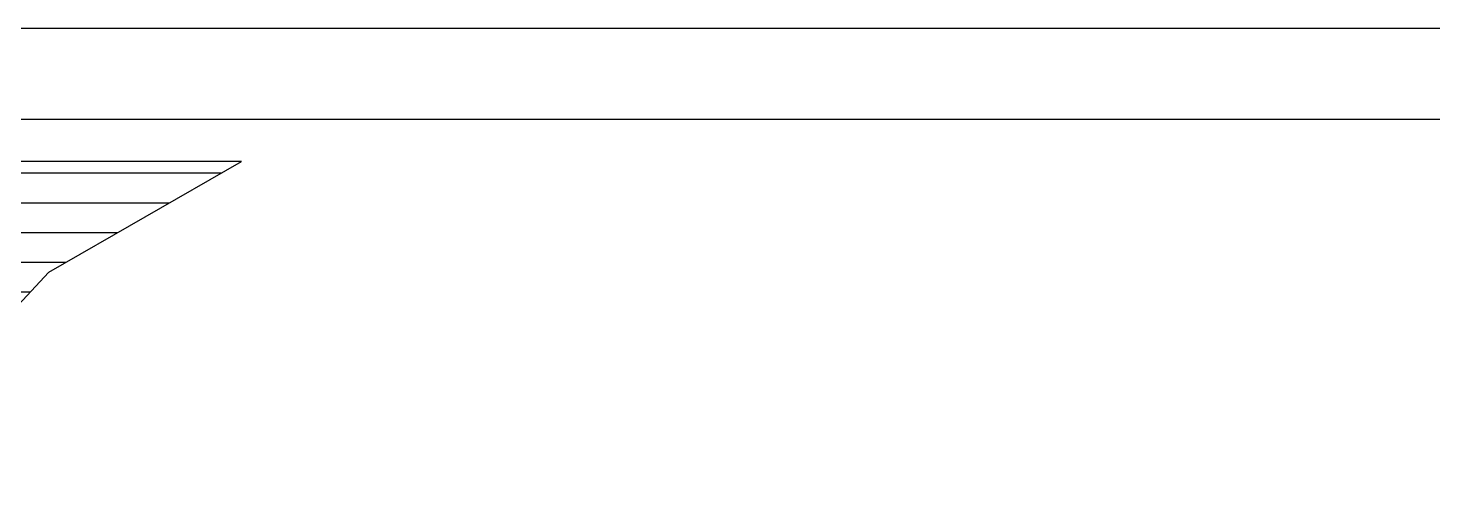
# Model space of a CAD drawing. Header units: metres. Extents: x 0 to 63075, y 0 to 44550.
# Drawn here: x 53841 to 54480, y 42213 to 42426 of the extents above; entities that cross this region are included whole.
import ezdxf

# ---------------------------------------------------------------- set-up
doc = ezdxf.new("R2010")
doc.units = ezdxf.units.M
doc.header["$LTSCALE"] = 75
for name, color, linetype in [('GSB', 7, 'Continuous'), ('ML6', 1, 'Continuous'), ('SL1', 8, 'Continuous')]:
    doc.layers.add(name, color=color, linetype=linetype)

# ---------------------------------------------------------------- blocks, each defined once
blk = doc.blocks.new('A$C6bae614f')
at = {"layer": 'SL1'}
h = blk.add_hatch(dxfattribs=at)
h.set_pattern_fill('_USER', color=256, scale=90, angle=-0.0019, style=0, pattern_type=0)
h.set_pattern_definition([(359.99813, (326091.565, -11945.2), (0.00294, 90), [])])
h.paths.add_polyline_path([(373347.9, 56936.6), (369853.9, 56936.7), (370629.3, 56550), (371038.1, 56048.2), (371653.1, 55922.2), (372265.5, 56064.8), (372764.9, 56601.9)])
for p, q in [((349170.6, 57339.8), (379580.6, 57339.8)), ((349470.6, 57064.3), (379299.6, 57064.3))]:
    blk.add_line(p, q, dxfattribs=at)
blk.add_lwpolyline([(373347.9, 56936.6), (369853.9, 56936.7), (370629.3, 56550), (371038.1, 56048.2), (371653.1, 55922.2), (372265.5, 56064.8), (372764.9, 56601.9)], close=True, dxfattribs=at)
blk = doc.blocks.new('zw$15D4')
at = {"layer": 'ML6', "xscale": 0.2502808837766805, "yscale": 0.2502808837766805, "zscale": 0.2502808837766805}
blk.add_blockref('A$C6bae614f', (-85544.7, -3177.3), dxfattribs=at)

msp = doc.modelspace()

# ---------------------------------------------------------------- block references
at = {"layer": 'GSB', "xscale": 0.6000000000000068, "yscale": 0.6000000000000068, "zscale": 0.6000000000000068}
msp.add_blockref('zw$15D4', (49200, 35721.63), dxfattribs=at)

doc.saveas('drawing.dxf')
